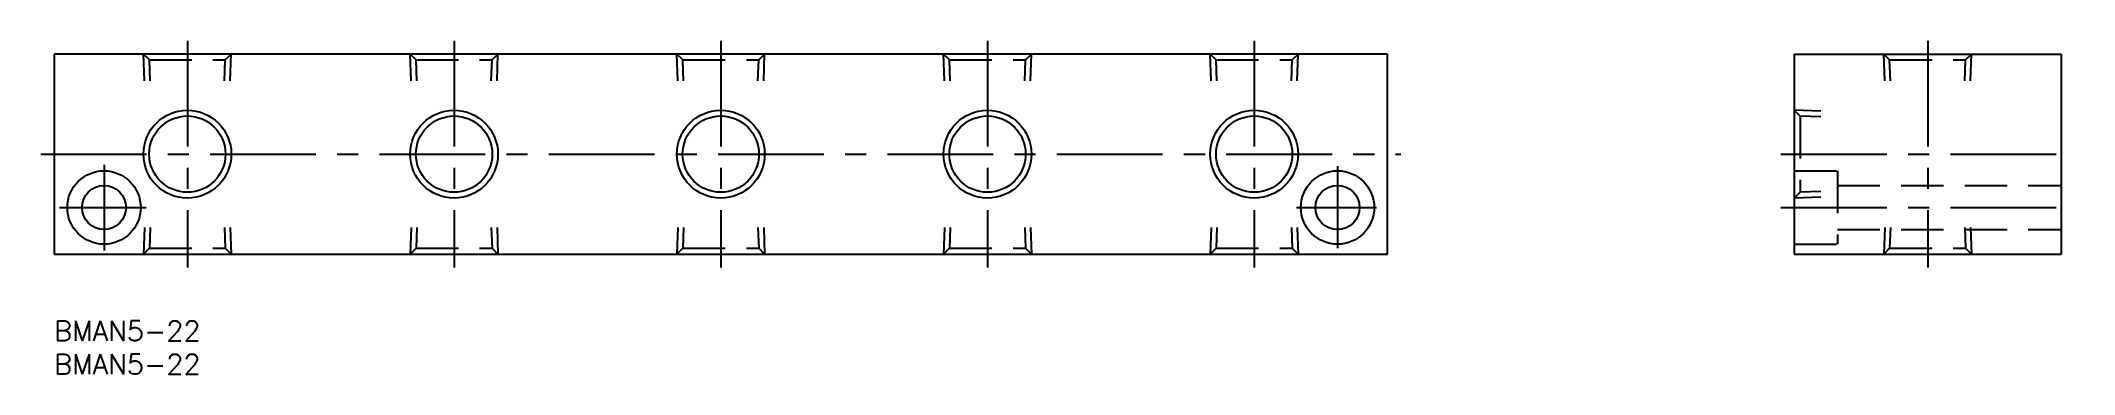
# Model space of a CAD drawing. Extents: x -2 to 303, y -8 to 42.
import ezdxf

# ---------------------------------------------------------------- set-up
doc = ezdxf.new("R2010")
doc.units = 0
doc.header["$LTSCALE"] = 0.5
doc.linetypes.add('CENTER', pattern=[50.8, 31.75, -6.35, 6.35, -6.35])
doc.linetypes.add('DASHED', pattern=[19.05, 12.7, -6.35])
for name, color, linetype in [('MSM_CENTER', 1, 'CENTER'), ('MSM_CONTINUOUS', 7, 'CONTINUOUS'), ('MSM_DASHED', 4, 'DASHED'), ('MSM_NARROW', 5, 'CONTINUOUS'), ('MSM_PART_NUMBER', 7, 'CONTINUOUS')]:
    doc.layers.add(name, color=color, linetype=linetype)
doc.styles.get("Standard").update_dxf_attribs({"font": 'txt.shx', "height": 2, "bigfont": 'bigfont.shx'})

# ---------------------------------------------------------------- blocks, each defined once
blk = doc.blocks.new('*U37')
at = {"layer": 'MSM_PART_NUMBER'}
blk.add_text('BMAN5-22', height=3, dxfattribs=at).set_placement((0, -3))
blk = doc.blocks.new('*U38')
at = {"layer": 'MSM_PART_NUMBER'}
blk.add_text('BMAN5-22', height=3, dxfattribs=at).set_placement((0, -8))

msp = doc.modelspace()

# ---------------------------------------------------------------- linework, layer by layer
at = {"layer": 'MSM_CENTER', "color": 1, "linetype": 'CENTER'}
for p, q in [((20, 42), (20, 8)), ((60, 42), (60, 8)), ((100, 42), (100, 8)), ((140, 42), (140, 8)), ((180, 42), (180, 8)), ((281.01, 42), (281.01, 8)), ((-2, 25), (202, 25)), ((259.01, 25), (303.01, 25)), ((7.5, 23.39), (7.5, 10.57)), ((192.5, 23.22), (192.5, 10.91)), ((0.83, 17), (13.83, 17)), ((186.34, 17), (198.33, 17)), ((259.01, 17), (303.01, 17))]:
    msp.add_line(p, q, dxfattribs=at)
at = {"layer": 'MSM_CONTINUOUS', "color": 7, "linetype": 'CONTINUOUS'}
for p, q in [((200, 40), (0, 40)), ((0, 40), (0, 10)), ((200, 10), (200, 40)), ((261.01, 40), (261.01, 10)), ((261.01, 40), (301.01, 40)), ((301.01, 40), (301.01, 10)), ((0, 10), (200, 10)), ((261.01, 10), (301.01, 10))]:
    msp.add_line(p, q, dxfattribs=at)
at = {"layer": 'MSM_CONTINUOUS'}
for p, q in [((100, 40), (100, 40)), ((150, 40), (150, 40))]:
    msp.add_line(p, q, dxfattribs=at)
for centre in [(20, 25), (60, 25), (100, 25), (140, 25), (180, 25)]:
    msp.add_circle(centre, 5.72, dxfattribs=at)
at = {"layer": 'MSM_CONTINUOUS', "color": 7, "linetype": 'CONTINUOUS'}
for centre, radius in [((7.5, 17), 5.5), ((192.5, 17), 5.5), ((7.5, 17), 3.3), ((192.5, 17), 3.3)]:
    msp.add_circle(centre, radius, dxfattribs=at)
at = {"layer": 'MSM_DASHED'}
for p, q in [((14.31, 39.11), (13.42, 40)), ((13.56, 36), (13.42, 40)), ((25.69, 39.11), (26.58, 40)), ((26.44, 36), (26.58, 40)), ((54.31, 39.11), (53.42, 40)), ((53.56, 36), (53.42, 40)), ((65.69, 39.11), (66.58, 40)), ((66.44, 36), (66.58, 40)), ((94.31, 39.11), (93.42, 40)), ((93.56, 36), (93.42, 40)), ((105.69, 39.11), (106.58, 40)), ((106.44, 36), (106.58, 40)), ((134.31, 39.11), (133.42, 40)), ((133.56, 36), (133.42, 40)), ((145.69, 39.11), (146.58, 40)), ((146.44, 36), (146.58, 40)), ((174.31, 39.11), (173.42, 40)), ((173.56, 36), (173.42, 40)), ((185.69, 39.11), (186.58, 40)), ((186.44, 36), (186.58, 40)), ((275.31, 39.11), (274.43, 40)), ((274.57, 36), (274.43, 40)), ((286.7, 39.11), (287.58, 40)), ((287.44, 36), (287.58, 40)), ((14.31, 39.11), (25.69, 39.11)), ((14.42, 36), (14.31, 39.11)), ((25.58, 36), (25.69, 39.11)), ((54.31, 39.11), (65.69, 39.11)), ((54.42, 36), (54.31, 39.11)), ((65.58, 36), (65.69, 39.11)), ((94.31, 39.11), (105.69, 39.11)), ((94.42, 36), (94.31, 39.11)), ((105.58, 36), (105.69, 39.11)), ((134.31, 39.11), (145.69, 39.11)), ((134.42, 36), (134.31, 39.11)), ((145.58, 36), (145.69, 39.11)), ((174.31, 39.11), (185.69, 39.11)), ((174.42, 36), (174.31, 39.11)), ((185.58, 36), (185.69, 39.11)), ((275.31, 39.11), (286.7, 39.11)), ((275.42, 36), (275.31, 39.11)), ((286.59, 36), (286.7, 39.11)), ((261.89, 30.69), (261.01, 31.58)), ((265.01, 31.44), (261.01, 31.58)), ((261.89, 30.69), (261.89, 19.31)), ((265.01, 30.58), (261.89, 30.69)), ((261.01, 22.5), (267.51, 22.5)), ((267.51, 22.5), (267.51, 11.5)), ((261.89, 19.31), (261.01, 18.42)), ((265.01, 18.56), (261.01, 18.42)), ((265.01, 19.42), (261.89, 19.31)), ((267.51, 20.3), (301.01, 20.3)), ((13.56, 14), (13.42, 10)), ((14.42, 14), (14.31, 10.89)), ((25.58, 14), (25.69, 10.89)), ((26.44, 14), (26.58, 10)), ((53.56, 14), (53.42, 10)), ((54.42, 14), (54.31, 10.89)), ((65.58, 14), (65.69, 10.89)), ((66.44, 14), (66.58, 10)), ((93.56, 14), (93.42, 10)), ((94.42, 14), (94.31, 10.89)), ((105.58, 14), (105.69, 10.89)), ((106.44, 14), (106.58, 10)), ((133.56, 14), (133.42, 10)), ((134.42, 14), (134.31, 10.89)), ((145.58, 14), (145.69, 10.89)), ((146.44, 14), (146.58, 10)), ((173.56, 14), (173.42, 10)), ((174.42, 14), (174.31, 10.89)), ((185.58, 14), (185.69, 10.89)), ((186.44, 14), (186.58, 10)), ((267.51, 13.7), (301.01, 13.7)), ((274.57, 14), (274.43, 10)), ((275.42, 14), (275.31, 10.89)), ((286.59, 14), (286.7, 10.89)), ((287.44, 14), (287.58, 10)), ((14.31, 10.89), (13.42, 10)), ((14.31, 10.89), (25.69, 10.89)), ((25.69, 10.89), (26.58, 10)), ((54.31, 10.89), (53.42, 10)), ((54.31, 10.89), (65.69, 10.89)), ((65.69, 10.89), (66.58, 10)), ((94.31, 10.89), (93.42, 10)), ((94.31, 10.89), (105.69, 10.89)), ((105.69, 10.89), (106.58, 10)), ((134.31, 10.89), (133.42, 10)), ((134.31, 10.89), (145.69, 10.89)), ((145.69, 10.89), (146.58, 10)), ((174.31, 10.89), (173.42, 10)), ((174.31, 10.89), (185.69, 10.89)), ((185.69, 10.89), (186.58, 10)), ((261.01, 11.5), (267.51, 11.5)), ((275.31, 10.89), (274.43, 10)), ((275.31, 10.89), (286.7, 10.89)), ((286.7, 10.89), (287.58, 10))]:
    msp.add_line(p, q, dxfattribs=at)
at = {"layer": 'MSM_NARROW'}
for centre in [(20, 25), (60, 25), (100, 25), (140, 25), (180, 25)]:
    msp.add_circle(centre, 6.58, dxfattribs=at)

# ---------------------------------------------------------------- block references
at = {"layer": 'MSM_CONTINUOUS'}
for name in ['*U37', '*U38']:
    msp.add_blockref(name, (0, 0), dxfattribs=at)

doc.saveas('drawing.dxf')
